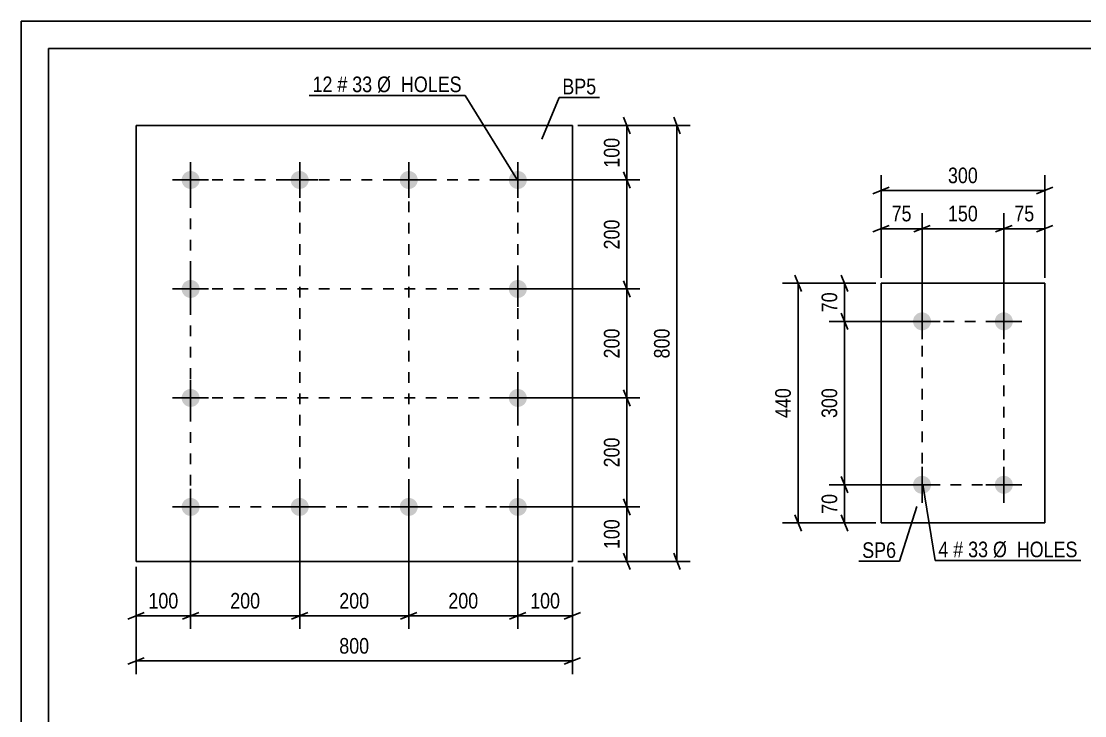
# Model space of a CAD drawing. Header units: millimetres. Extents: x 0 to 420, y 0 to 297.
# Drawn here: x 0 to 195, y 169.6 to 297 of the extents above; entities that cross this region are included whole.
import ezdxf

# ---------------------------------------------------------------- set-up
doc = ezdxf.new("R2010")
doc.units = ezdxf.units.MM
doc.linetypes.add('DXK_LINE_DOT2', pattern=[3.9198, 1.9599, -1.9599])
doc.styles.add('Arial Narrow', font='ARIALN.TTF', dxfattribs={"height": 0.2})

# ---------------------------------------------------------------- blocks, each defined once
blk = doc.blocks.new('Unknown-348436361-1134')
at = {"color": 5, "linetype": 'Continuous'}
for p, q in [((420, 297), (0, 297)), ((0, 297), (0, 0)), ((0, 292), (0, 297)), ((415, 292), (5, 292)), ((5, 292), (5, 5))]:
    blk.add_line(p, q, dxfattribs=at)
blk = doc.blocks.new('Part-348436361-5797 - 5796')
at = {"color": 2, "linetype": 'Continuous'}
for p, q in [((157.69, 204.93), (157.69, 248.93)), ((157.69, 248.93), (187.69, 248.93)), ((187.69, 248.93), (187.69, 204.93)), ((187.69, 204.93), (157.69, 204.93))]:
    blk.add_line(p, q, dxfattribs=at)
blk = doc.blocks.new('Bolt-348436361-5798 - 5796')
at = {"linetype": 'Continuous'}
for points in [[(165.19, 243.58, -1), (165.19, 240.28, -1)], [(180.19, 243.58, -1), (180.19, 240.28, -1)], [(165.19, 213.58, -1), (165.19, 210.28, -1)], [(180.19, 213.58, -1), (180.19, 210.28, -1)]]:
    blk.add_hatch(color=1, dxfattribs=at).paths.add_polyline_path(points)
at = {"color": 1, "linetype": 'Continuous'}
for p, q in [((165.19, 245.23), (165.19, 238.63)), ((180.19, 245.23), (180.19, 238.63)), ((161.89, 241.93), (168.49, 241.93)), ((176.89, 241.93), (183.49, 241.93)), ((165.19, 215.23), (165.19, 208.63)), ((180.19, 215.23), (180.19, 208.63)), ((161.89, 211.93), (168.49, 211.93)), ((176.89, 211.93), (183.49, 211.93))]:
    blk.add_line(p, q, dxfattribs=at)
blk = doc.blocks.new('Part-348436361-5779 - 5778')
at = {"color": 2, "linetype": 'Continuous'}
for p, q in [((21.06, 197.87), (21.06, 277.87)), ((21.06, 277.87), (101.06, 277.87)), ((101.06, 277.87), (101.06, 197.87)), ((101.06, 197.87), (21.06, 197.87))]:
    blk.add_line(p, q, dxfattribs=at)
blk = doc.blocks.new('Bolt-348436361-5780 - 5778')
at = {"linetype": 'Continuous'}
for points in [[(31.06, 269.52, -1), (31.06, 266.22, -1)], [(51.06, 269.52, -1), (51.06, 266.22, -1)], [(71.06, 269.52, -1), (71.06, 266.22, -1)], [(91.06, 269.52, -1), (91.06, 266.22, -1)], [(31.06, 249.52, -1), (31.06, 246.22, -1)], [(91.06, 249.52, -1), (91.06, 246.22, -1)], [(31.06, 229.52, -1), (31.06, 226.22, -1)], [(91.06, 229.52, -1), (91.06, 226.22, -1)], [(31.06, 209.52, -1), (31.06, 206.22, -1)], [(51.06, 209.52, -1), (51.06, 206.22, -1)], [(71.06, 209.52, -1), (71.06, 206.22, -1)], [(91.06, 209.52, -1), (91.06, 206.22, -1)]]:
    blk.add_hatch(color=1, dxfattribs=at).paths.add_polyline_path(points)
at = {"color": 1, "linetype": 'Continuous'}
for p, q in [((31.06, 271.17), (31.06, 264.57)), ((51.06, 271.17), (51.06, 264.57)), ((71.06, 271.17), (71.06, 264.57)), ((91.06, 271.17), (91.06, 264.57)), ((27.76, 267.87), (34.36, 267.87)), ((47.76, 267.87), (54.36, 267.87)), ((67.76, 267.87), (74.36, 267.87)), ((87.76, 267.87), (94.36, 267.87)), ((31.06, 251.17), (31.06, 244.57)), ((91.06, 251.17), (91.06, 244.57)), ((27.76, 247.87), (34.36, 247.87)), ((87.76, 247.87), (94.36, 247.87)), ((31.06, 231.17), (31.06, 224.57)), ((91.06, 231.17), (91.06, 224.57)), ((27.76, 227.87), (34.36, 227.87)), ((87.76, 227.87), (94.36, 227.87)), ((31.06, 211.17), (31.06, 204.57)), ((51.06, 211.17), (51.06, 204.57)), ((71.06, 211.17), (71.06, 204.57)), ((91.06, 211.17), (91.06, 204.57)), ((27.76, 207.87), (34.36, 207.87)), ((47.76, 207.87), (54.36, 207.87)), ((67.76, 207.87), (74.36, 207.87)), ((87.76, 207.87), (94.36, 207.87))]:
    blk.add_line(p, q, dxfattribs=at)
blk = doc.blocks.new('Rectangle-348436361-7193 - 5796')
at = {"color": 1, "linetype": 'DXK_LINE_DOT2'}
blk.add_lwpolyline([(165.19, 241.93), (180.19, 241.93), (180.19, 211.93), (165.19, 211.93), (165.19, 241.93)], close=True, dxfattribs=at)
blk = doc.blocks.new('Rectangle-348436361-7059 - 5778')
at = {"color": 1, "linetype": 'DXK_LINE_DOT2'}
blk.add_lwpolyline([(31.06, 267.87), (91.06, 267.87), (91.06, 207.87), (31.06, 207.87), (31.06, 267.87)], close=True, dxfattribs=at)
blk = doc.blocks.new('Line-348436361-7069 - 5778')
at = {"color": 1, "linetype": 'DXK_LINE_DOT2'}
blk.add_line((31.06, 247.87), (91.06, 247.87), dxfattribs=at)
blk = doc.blocks.new('Line-348436361-7076 - 5778')
at = {"color": 1, "linetype": 'DXK_LINE_DOT2'}
blk.add_line((31.06, 227.87), (91.06, 227.87), dxfattribs=at)
blk = doc.blocks.new('Line-348436361-7083 - 5778')
at = {"color": 1, "linetype": 'DXK_LINE_DOT2'}
blk.add_line((51.06, 267.87), (51.06, 207.87), dxfattribs=at)
blk = doc.blocks.new('Line-348436361-7090 - 5778')
at = {"color": 1, "linetype": 'DXK_LINE_DOT2'}
blk.add_line((71.06, 267.87), (71.06, 207.87), dxfattribs=at)
blk = doc.blocks.new('StraightDimension-348436361-6014 - 5796')
at = {"color": 7, "linetype": 'Continuous'}
for p, q in [((150.38, 213.43), (151.58, 210.43)), ((164.19, 211.93), (148.13, 211.93)), ((150.98, 204.93), (150.98, 211.93)), ((156.69, 204.93), (148.13, 204.93)), ((151.58, 203.43), (150.38, 206.43))]:
    blk.add_line(p, q, dxfattribs=at)
at = {"color": 0}
blk.add_wipeout([(150.23, 210.86), (146.03, 210.86), (146.03, 206), (150.23, 206)], dxfattribs=at)
at = {"color": 3, "style": 'Arial Narrow'}
blk.add_text('70', height=2.863, rotation=90.0002, dxfattribs=at).set_placement((149.63, 206.6))
blk = doc.blocks.new('StraightDimension-348436361-6013 - 5796')
at = {"color": 7, "linetype": 'Continuous'}
for p, q in [((164.19, 241.93), (148.13, 241.93)), ((151.58, 240.43), (150.38, 243.43)), ((150.98, 211.93), (150.98, 241.93)), ((150.38, 213.43), (151.58, 210.43)), ((164.19, 211.93), (148.13, 211.93))]:
    blk.add_line(p, q, dxfattribs=at)
at = {"color": 0}
blk.add_wipeout([(150.23, 230.27), (146.03, 230.27), (146.03, 223.59), (150.23, 223.59)], dxfattribs=at)
at = {"color": 3, "style": 'Arial Narrow'}
blk.add_text('300', height=2.863, rotation=90.0002, dxfattribs=at).set_placement((149.63, 224.19))
blk = doc.blocks.new('StraightDimension-348436361-6040 - 5796')
at = {"color": 7, "linetype": 'Continuous'}
for p, q in [((157.69, 249.93), (157.69, 268.78)), ((187.69, 249.93), (187.69, 268.78)), ((159.19, 266.53), (156.19, 265.33)), ((157.69, 265.93), (187.69, 265.93)), ((186.19, 265.33), (189.19, 266.53))]:
    blk.add_line(p, q, dxfattribs=at)
at = {"color": 0}
blk.add_wipeout([(176.03, 266.68), (176.03, 270.88), (169.34, 270.88), (169.34, 266.68)], dxfattribs=at)
at = {"color": 3, "style": 'Arial Narrow'}
blk.add_text('300', height=2.863, dxfattribs=at).set_placement((169.94, 267.28))
blk = doc.blocks.new('StraightDimension-348436361-6012 - 5796')
at = {"color": 7, "linetype": 'Continuous'}
for p, q in [((150.38, 250.43), (151.58, 247.43)), ((156.69, 248.93), (148.13, 248.93)), ((150.98, 241.93), (150.98, 248.93)), ((164.19, 241.93), (148.13, 241.93)), ((151.58, 240.43), (150.38, 243.43))]:
    blk.add_line(p, q, dxfattribs=at)
at = {"color": 0}
blk.add_wipeout([(150.23, 247.86), (146.03, 247.86), (146.03, 243), (150.23, 243)], dxfattribs=at)
at = {"color": 3, "style": 'Arial Narrow'}
blk.add_text('70', height=2.863, rotation=90.0002, dxfattribs=at).set_placement((149.63, 243.6))
blk = doc.blocks.new('StraightDimension-348436361-6024 - 5796')
at = {"color": 7, "linetype": 'Continuous'}
for p, q in [((143.07, 247.43), (141.87, 250.43)), ((156.69, 248.93), (139.62, 248.93)), ((142.47, 204.93), (142.47, 248.93)), ((156.69, 204.93), (139.62, 204.93)), ((141.87, 206.43), (143.07, 203.43))]:
    blk.add_line(p, q, dxfattribs=at)
at = {"color": 0}
blk.add_wipeout([(141.72, 230.27), (137.52, 230.27), (137.52, 223.59), (141.72, 223.59)], dxfattribs=at)
at = {"color": 3, "style": 'Arial Narrow'}
blk.add_text('440', height=2.863, rotation=90.0002, dxfattribs=at).set_placement((141.12, 224.19))
blk = doc.blocks.new('StraightDimension-348436361-6028 - 5796')
at = {"color": 7, "linetype": 'Continuous'}
for p, q in [((180.19, 242.93), (180.19, 261.78)), ((187.69, 249.93), (187.69, 261.78)), ((178.69, 258.33), (181.69, 259.53)), ((189.19, 259.53), (186.19, 258.33)), ((180.19, 258.93), (187.69, 258.93))]:
    blk.add_line(p, q, dxfattribs=at)
at = {"color": 0}
blk.add_wipeout([(186.36, 259.68), (186.36, 263.88), (181.51, 263.88), (181.51, 259.68)], dxfattribs=at)
at = {"color": 3, "style": 'Arial Narrow'}
blk.add_text('75', height=2.863, dxfattribs=at).set_placement((182.11, 260.28))
blk = doc.blocks.new('StraightDimension-348436361-6029 - 5796')
at = {"color": 7, "linetype": 'Continuous'}
for p, q in [((165.19, 242.93), (165.19, 261.78)), ((180.19, 242.93), (180.19, 261.78)), ((166.69, 259.53), (163.69, 258.33)), ((178.69, 258.33), (181.69, 259.53)), ((165.19, 258.93), (180.19, 258.93))]:
    blk.add_line(p, q, dxfattribs=at)
at = {"color": 0}
blk.add_wipeout([(176.03, 259.68), (176.03, 263.88), (169.34, 263.88), (169.34, 259.68)], dxfattribs=at)
at = {"color": 3, "style": 'Arial Narrow'}
blk.add_text('150', height=2.863, dxfattribs=at).set_placement((169.94, 260.28))
blk = doc.blocks.new('StraightDimension-348436361-6030 - 5796')
at = {"color": 7, "linetype": 'Continuous'}
for p, q in [((157.69, 249.93), (157.69, 261.78)), ((165.19, 242.93), (165.19, 261.78)), ((156.19, 258.33), (159.19, 259.53)), ((166.69, 259.53), (163.69, 258.33)), ((157.69, 258.93), (165.19, 258.93))]:
    blk.add_line(p, q, dxfattribs=at)
at = {"color": 0}
blk.add_wipeout([(163.86, 259.68), (163.86, 263.88), (159.01, 263.88), (159.01, 259.68)], dxfattribs=at)
at = {"color": 3, "style": 'Arial Narrow'}
blk.add_text('75', height=2.863, dxfattribs=at).set_placement((159.61, 260.28))
blk = doc.blocks.new('StraightDimension-348436361-5920 - 5778')
at = {"color": 7, "linetype": 'Continuous'}
for p, q in [((110.46, 279.37), (111.66, 276.37)), ((102.06, 277.87), (113.46, 277.87)), ((111.06, 267.87), (111.06, 277.87)), ((111.66, 266.37), (110.46, 269.37)), ((92.06, 267.87), (113.46, 267.87))]:
    blk.add_line(p, q, dxfattribs=at)
at = {"color": 0}
blk.add_wipeout([(110.31, 276.21), (106.11, 276.21), (106.11, 269.53), (110.31, 269.53)], dxfattribs=at)
at = {"color": 3, "style": 'Arial Narrow'}
blk.add_text('100', height=2.863, rotation=90.0002, dxfattribs=at).set_placement((109.71, 270.13))
blk = doc.blocks.new('StraightDimension-348436361-5924 - 5778')
at = {"color": 7, "linetype": 'Continuous'}
for p, q in [((110.46, 209.37), (111.66, 206.37)), ((92.06, 207.87), (113.46, 207.87)), ((111.06, 197.87), (111.06, 207.87)), ((111.66, 196.37), (110.46, 199.37)), ((102.06, 197.87), (113.46, 197.87))]:
    blk.add_line(p, q, dxfattribs=at)
at = {"color": 0}
blk.add_wipeout([(110.31, 206.21), (106.11, 206.21), (106.11, 199.53), (110.31, 199.53)], dxfattribs=at)
at = {"color": 3, "style": 'Arial Narrow'}
blk.add_text('100', height=2.863, rotation=90.0002, dxfattribs=at).set_placement((109.71, 200.13))
blk = doc.blocks.new('StraightDimension-348436361-5940 - 5778')
at = {"color": 7, "linetype": 'Continuous'}
for p, q in [((120.85, 276.37), (119.65, 279.37)), ((102.06, 277.87), (122.65, 277.87)), ((120.25, 197.87), (120.25, 277.87)), ((119.65, 199.37), (120.85, 196.37)), ((102.06, 197.87), (122.65, 197.87))]:
    blk.add_line(p, q, dxfattribs=at)
at = {"color": 0}
blk.add_wipeout([(119.5, 241.21), (115.3, 241.21), (115.3, 234.53), (119.5, 234.53)], dxfattribs=at)
at = {"color": 3, "style": 'Arial Narrow'}
blk.add_text('800', height=2.863, rotation=90.0002, dxfattribs=at).set_placement((118.9, 235.13))
blk = doc.blocks.new('StraightDimension-348436361-8080 - 5778')
at = {"color": 7, "linetype": 'Continuous'}
for p, q in [((111.66, 226.37), (110.46, 229.37)), ((92.06, 227.87), (113.46, 227.87)), ((111.06, 207.87), (111.06, 227.87)), ((110.46, 209.37), (111.66, 206.37)), ((92.06, 207.87), (113.46, 207.87))]:
    blk.add_line(p, q, dxfattribs=at)
at = {"color": 0}
blk.add_wipeout([(110.31, 221.21), (106.11, 221.21), (106.11, 214.53), (110.31, 214.53)], dxfattribs=at)
at = {"color": 3, "style": 'Arial Narrow'}
blk.add_text('200', height=2.863, rotation=90.0002, dxfattribs=at).set_placement((109.71, 215.13))
blk = doc.blocks.new('StraightDimension-348436361-5944 - 5778')
at = {"color": 7, "linetype": 'Continuous'}
for p, q in [((91.06, 206.87), (91.06, 185.47)), ((101.06, 196.87), (101.06, 185.47)), ((89.56, 187.27), (92.56, 188.47)), ((91.06, 187.87), (101.06, 187.87)), ((102.56, 188.47), (99.56, 187.27))]:
    blk.add_line(p, q, dxfattribs=at)
at = {"color": 0}
blk.add_wipeout([(99.4, 188.62), (99.4, 192.82), (92.72, 192.82), (92.72, 188.62)], dxfattribs=at)
at = {"color": 3, "style": 'Arial Narrow'}
blk.add_text('100', height=2.863, dxfattribs=at).set_placement((93.32, 189.22))
blk = doc.blocks.new('StraightDimension-348436361-5948 - 5778')
at = {"color": 7, "linetype": 'Continuous'}
for p, q in [((31.06, 206.87), (31.06, 185.47)), ((21.06, 196.87), (21.06, 185.47)), ((19.56, 187.27), (22.56, 188.47)), ((21.06, 187.87), (31.06, 187.87)), ((32.56, 188.47), (29.56, 187.27))]:
    blk.add_line(p, q, dxfattribs=at)
at = {"color": 0}
blk.add_wipeout([(29.4, 188.62), (29.4, 192.82), (22.72, 192.82), (22.72, 188.62)], dxfattribs=at)
at = {"color": 3, "style": 'Arial Narrow'}
blk.add_text('100', height=2.863, dxfattribs=at).set_placement((23.32, 189.22))
blk = doc.blocks.new('StraightDimension-348436361-5964 - 5778')
at = {"color": 7, "linetype": 'Continuous'}
for p, q in [((21.06, 196.87), (21.06, 177.2)), ((101.06, 196.87), (101.06, 177.2)), ((22.56, 180.2), (19.56, 179)), ((21.06, 179.6), (101.06, 179.6)), ((99.56, 179), (102.56, 180.2))]:
    blk.add_line(p, q, dxfattribs=at)
at = {"color": 0}
blk.add_wipeout([(64.4, 180.35), (64.4, 184.55), (57.72, 184.55), (57.72, 180.35)], dxfattribs=at)
at = {"color": 3, "style": 'Arial Narrow'}
blk.add_text('800', height=2.863, dxfattribs=at).set_placement((58.32, 180.95))
blk = doc.blocks.new('StraightDimension-348436361-8082 - 5778')
at = {"color": 7, "linetype": 'Continuous'}
for p, q in [((92.06, 247.87), (113.46, 247.87)), ((111.66, 246.37), (110.46, 249.37)), ((111.06, 227.87), (111.06, 247.87)), ((110.46, 229.37), (111.66, 226.37)), ((92.06, 227.87), (113.46, 227.87))]:
    blk.add_line(p, q, dxfattribs=at)
at = {"color": 0}
blk.add_wipeout([(110.31, 241.21), (106.11, 241.21), (106.11, 234.53), (110.31, 234.53)], dxfattribs=at)
at = {"color": 3, "style": 'Arial Narrow'}
blk.add_text('200', height=2.863, rotation=90.0002, dxfattribs=at).set_placement((109.71, 235.13))
blk = doc.blocks.new('StraightDimension-348436361-8084 - 5778')
at = {"color": 7, "linetype": 'Continuous'}
for p, q in [((111.66, 266.37), (110.46, 269.37)), ((92.06, 267.87), (113.46, 267.87)), ((111.06, 247.87), (111.06, 267.87)), ((92.06, 247.87), (113.46, 247.87)), ((110.46, 249.37), (111.66, 246.37))]:
    blk.add_line(p, q, dxfattribs=at)
at = {"color": 0}
blk.add_wipeout([(110.31, 261.21), (106.11, 261.21), (106.11, 254.53), (110.31, 254.53)], dxfattribs=at)
at = {"color": 3, "style": 'Arial Narrow'}
blk.add_text('200', height=2.863, rotation=90.0002, dxfattribs=at).set_placement((109.71, 255.13))
blk = doc.blocks.new('StraightDimension-348436361-8086 - 5778')
at = {"color": 7, "linetype": 'Continuous'}
for p, q in [((31.06, 206.87), (31.06, 185.47)), ((51.06, 206.87), (51.06, 185.47)), ((32.56, 188.47), (29.56, 187.27)), ((31.06, 187.87), (51.06, 187.87)), ((49.56, 187.27), (52.56, 188.47))]:
    blk.add_line(p, q, dxfattribs=at)
at = {"color": 0}
blk.add_wipeout([(44.4, 188.62), (44.4, 192.82), (37.72, 192.82), (37.72, 188.62)], dxfattribs=at)
at = {"color": 3, "style": 'Arial Narrow'}
blk.add_text('200', height=2.863, dxfattribs=at).set_placement((38.32, 189.22))
blk = doc.blocks.new('StraightDimension-348436361-8088 - 5778')
at = {"color": 7, "linetype": 'Continuous'}
for p, q in [((51.06, 206.87), (51.06, 185.47)), ((71.06, 206.87), (71.06, 185.47)), ((52.56, 188.47), (49.56, 187.27)), ((51.06, 187.87), (71.06, 187.87)), ((69.56, 187.27), (72.56, 188.47))]:
    blk.add_line(p, q, dxfattribs=at)
at = {"color": 0}
blk.add_wipeout([(64.4, 188.62), (64.4, 192.82), (57.72, 192.82), (57.72, 188.62)], dxfattribs=at)
at = {"color": 3, "style": 'Arial Narrow'}
blk.add_text('200', height=2.863, dxfattribs=at).set_placement((58.32, 189.22))
blk = doc.blocks.new('StraightDimension-348436361-8090 - 5778')
at = {"color": 7, "linetype": 'Continuous'}
for p, q in [((71.06, 206.87), (71.06, 185.47)), ((91.06, 206.87), (91.06, 185.47)), ((72.56, 188.47), (69.56, 187.27)), ((71.06, 187.87), (91.06, 187.87)), ((89.56, 187.27), (92.56, 188.47))]:
    blk.add_line(p, q, dxfattribs=at)
at = {"color": 0}
blk.add_wipeout([(84.4, 188.62), (84.4, 192.82), (77.72, 192.82), (77.72, 188.62)], dxfattribs=at)
at = {"color": 3, "style": 'Arial Narrow'}
blk.add_text('200', height=2.863, dxfattribs=at).set_placement((78.32, 189.22))
blk = doc.blocks.new('Mark-348436361-6234 - 5796')
at = {"color": 0}
blk.add_wipeout([(160.43, 198.51), (160.43, 201.51), (154.22, 201.51), (154.22, 198.51)], dxfattribs=at)
blk.add_wipeout([(160.43, 198.51), (160.43, 201.51), (154.22, 201.51), (154.22, 198.51)], dxfattribs=at)
at = {"color": 30, "linetype": 'Continuous'}
for p in [(164.21, 207.92), (153.62, 197.91)]:
    blk.add_line(p, (161.03, 197.91), dxfattribs=at)
at = {"color": 3, "style": 'Arial Narrow'}
blk.add_text('SP6', height=2.863, dxfattribs=at).set_placement((154.22, 198.51))
blk = doc.blocks.new('Mark-348436361-6237 - 5796')
at = {"color": 0}
blk.add_wipeout([(170.01, 198.64), (170.01, 201.64), (168.18, 201.64), (168.18, 198.64)], dxfattribs=at)
blk.add_wipeout([(170.01, 198.64), (170.01, 201.64), (168.18, 201.64), (168.18, 198.64)], dxfattribs=at)
at = {"color": 7, "linetype": 'Continuous'}
blk.add_line((165.33, 212.01), (167.58, 198.04), dxfattribs=at)
at = {"color": 3, "style": 'Arial Narrow'}
blk.add_text('4', height=2.86, dxfattribs=at).set_placement((168.18, 198.64))
at = {"color": 0}
blk.add_wipeout([(172.74, 198.64), (172.74, 201.64), (170.91, 201.64), (170.91, 198.64)], dxfattribs=at)
blk.add_wipeout([(172.74, 198.64), (172.74, 201.64), (170.91, 201.64), (170.91, 198.64)], dxfattribs=at)
blk.add_wipeout([(177.29, 198.64), (177.29, 201.64), (173.64, 201.64), (173.64, 198.64)], dxfattribs=at)
blk.add_wipeout([(177.29, 198.64), (177.29, 201.64), (173.64, 201.64), (173.64, 198.64)], dxfattribs=at)
at = {"color": 3, "style": 'Arial Narrow'}
for s, height, p in [('#', 2.86, (170.91, 198.64)), ('33', 2.863, (173.64, 198.64))]:
    blk.add_text(s, height=height, dxfattribs=at).set_placement(p)
at = {"color": 0}
blk.add_wipeout([(193.72, 198.64), (193.72, 201.64), (178.19, 201.64), (178.19, 198.64)], dxfattribs=at)
blk.add_wipeout([(193.72, 198.64), (193.72, 201.64), (178.19, 201.64), (178.19, 198.64)], dxfattribs=at)
at = {"color": 7, "linetype": 'Continuous'}
blk.add_line((167.58, 198.04), (194.32, 198.04), dxfattribs=at)
at = {"color": 3, "style": 'Arial Narrow'}
blk.add_text('Ø  HOLES', height=2.863, dxfattribs=at).set_placement((178.19, 198.64))
blk = doc.blocks.new('Mark-348436361-6226 - 5778')
at = {"color": 0}
blk.add_wipeout([(105.44, 283.59), (105.44, 286.59), (99.23, 286.59), (99.23, 283.59)], dxfattribs=at)
blk.add_wipeout([(105.44, 283.59), (105.44, 286.59), (99.23, 286.59), (99.23, 283.59)], dxfattribs=at)
at = {"color": 30, "linetype": 'Continuous'}
for p, q in [((95.45, 275.37), (98.63, 282.99)), ((98.63, 282.99), (106.04, 282.99))]:
    blk.add_line(p, q, dxfattribs=at)
at = {"color": 3, "style": 'Arial Narrow'}
blk.add_text('BP5', height=2.863, dxfattribs=at).set_placement((99.23, 283.59))
blk = doc.blocks.new('Mark-348436361-6229 - 5778')
at = {"color": 0}
blk.add_wipeout([(57.07, 283.99), (57.07, 286.99), (53.41, 286.99), (53.41, 283.99)], dxfattribs=at)
blk.add_wipeout([(57.07, 283.99), (57.07, 286.99), (53.41, 286.99), (53.41, 283.99)], dxfattribs=at)
at = {"color": 3, "style": 'Arial Narrow'}
blk.add_text('12', height=2.863, dxfattribs=at).set_placement((53.41, 283.99))
at = {"color": 0}
blk.add_wipeout([(59.79, 283.99), (59.79, 286.99), (57.97, 286.99), (57.97, 283.99)], dxfattribs=at)
blk.add_wipeout([(59.79, 283.99), (59.79, 286.99), (57.97, 286.99), (57.97, 283.99)], dxfattribs=at)
blk.add_wipeout([(64.35, 283.99), (64.35, 286.99), (60.69, 286.99), (60.69, 283.99)], dxfattribs=at)
blk.add_wipeout([(64.35, 283.99), (64.35, 286.99), (60.69, 286.99), (60.69, 283.99)], dxfattribs=at)
at = {"color": 3, "style": 'Arial Narrow'}
for s, height, p in [('#', 2.86, (57.97, 283.99)), ('33', 2.863, (60.69, 283.99))]:
    blk.add_text(s, height=height, dxfattribs=at).set_placement(p)
at = {"color": 0}
blk.add_wipeout([(80.78, 283.99), (80.78, 286.99), (65.25, 286.99), (65.25, 283.99)], dxfattribs=at)
blk.add_wipeout([(80.78, 283.99), (80.78, 286.99), (65.25, 286.99), (65.25, 283.99)], dxfattribs=at)
at = {"color": 7, "linetype": 'Continuous'}
for p in [(52.81, 283.39), (91, 267.81)]:
    blk.add_line(p, (81.38, 283.39), dxfattribs=at)
at = {"color": 3, "style": 'Arial Narrow'}
blk.add_text('Ø  HOLES', height=2.863, dxfattribs=at).set_placement((65.25, 283.99))

msp = doc.modelspace()

# ---------------------------------------------------------------- block references
for name in ['Unknown-348436361-1134', 'Part-348436361-5779 - 5778', 'Bolt-348436361-5780 - 5778', 'Rectangle-348436361-7059 - 5778', 'Line-348436361-7083 - 5778', 'Line-348436361-7090 - 5778', 'Line-348436361-7069 - 5778', 'Part-348436361-5797 - 5796', 'Bolt-348436361-5798 - 5796', 'Rectangle-348436361-7193 - 5796', 'Line-348436361-7076 - 5778']:
    msp.add_blockref(name, (0, 0))

# ---------------------------------------------------------------- next in the draw order: block references
for name in ['Mark-348436361-6229 - 5778', 'StraightDimension-348436361-5920 - 5778', 'StraightDimension-348436361-6040 - 5796', 'StraightDimension-348436361-6014 - 5796', 'Mark-348436361-6237 - 5796', 'StraightDimension-348436361-5924 - 5778', 'StraightDimension-348436361-5948 - 5778']:
    msp.add_blockref(name, (0, 0))

# ---------------------------------------------------------------- next in the draw order: block references
for name in ['StraightDimension-348436361-5940 - 5778', 'StraightDimension-348436361-6028 - 5796', 'StraightDimension-348436361-6013 - 5796']:
    msp.add_blockref(name, (0, 0))

# ---------------------------------------------------------------- next in the draw order: block references
for name in ['Mark-348436361-6226 - 5778', 'StraightDimension-348436361-6012 - 5796', 'StraightDimension-348436361-8080 - 5778']:
    msp.add_blockref(name, (0, 0))

# ---------------------------------------------------------------- next in the draw order: block references
for name in ['StraightDimension-348436361-6029 - 5796', 'StraightDimension-348436361-6024 - 5796', 'StraightDimension-348436361-8082 - 5778', 'StraightDimension-348436361-5944 - 5778']:
    msp.add_blockref(name, (0, 0))

# ---------------------------------------------------------------- next in the draw order: block references
for name in ['StraightDimension-348436361-8084 - 5778', 'StraightDimension-348436361-6030 - 5796', 'Mark-348436361-6234 - 5796', 'StraightDimension-348436361-5964 - 5778']:
    msp.add_blockref(name, (0, 0))

# ---------------------------------------------------------------- next in the draw order: block references
msp.add_blockref('StraightDimension-348436361-8086 - 5778', (0, 0))

# ---------------------------------------------------------------- next in the draw order: block references
msp.add_blockref('StraightDimension-348436361-8088 - 5778', (0, 0))

# ---------------------------------------------------------------- next in the draw order: block references
msp.add_blockref('StraightDimension-348436361-8090 - 5778', (0, 0))

doc.saveas('drawing.dxf')
